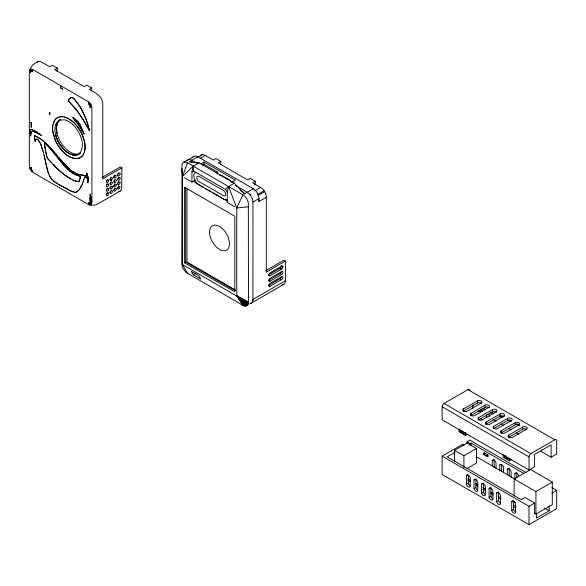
<?xml version="1.0" encoding="UTF-8"?>
<svg xmlns="http://www.w3.org/2000/svg" width="586" height="586" viewBox="0 0 586 586"><rect width="100%" height="100%" fill="white"/><g stroke="black" fill="none" stroke-linecap="round" stroke-linejoin="round"><path stroke-width="0.88" d="M49.766 112.387L49.817 114.607L49.729 112.226M191.871 162.586L191.871 160.256A8.014 4.629 60 0 0 186.963 160.696M480.41 412.441L480.417 409.885L482.937 408.427L485.42 409.555M184.385 177.719L191.944 182.078L191.959 171.793L193.219 166.124L198.991 162.791L234.319 183.191L244.355 193.922L253.328 188.743A8.014 4.629 60 0 1 258.997 198.551L258.997 201.459L266.293 197.248A8.014 4.629 60 0 0 264.638 191.659L264.081 190.772A8.014 4.629 60 0 0 260.631 187.432L252.639 182.817L255.284 181.294L255.284 184.495L254.397 185M234.319 183.191L228.547 186.524L227.287 192.193L227.265 202.47L234.825 206.836M60.6 87.871L60.607 85.629L60.739 87.878L62.892 89.197L60.6 87.871L60.607 85.629M102.03 177.507L120.408 166.893L121.917 167.764L121.639 189.249A8.028 4.637 60 0 1 118.826 191.432M458.977 429.062L458.97 431.677L465.299 435.354L467.02 434.358M460.259 431.699L460.266 430.249L464.046 432.446L464.039 433.896L460.259 431.699L461.519 430.249M465.306 432.739L465.299 435.354L465.775 432.798M486.717 417.825L486.732 414.419M489.237 416.346L489.244 413.811M503.044 454.516L503.037 457.124L509.366 460.801L511.087 459.812M504.326 457.146L504.334 455.696L505.586 455.696L504.326 457.146L508.106 459.343L508.113 457.893L504.334 455.696M509.373 458.193L509.366 460.801L509.842 458.245M31.248 122.584L31.205 127.382L31.205 122.547L30.377 122.371L31.205 122.547M90.207 194.376L90.119 201.525L90.207 194.376C90.933 196.771 94.302 206.777 88.303 204.397L32.911 172.416L29.923 168.849L29.322 166.197L29.322 71.704L30.369 69.382L32.911 69.639L88.303 101.62L91.284 105.18L91.892 107.831L91.892 202.324L90.119 194.039M75.279 174.577C62.739 168.197 56.674 154.089 46.536 144.793C42.91 139.893 45.019 148.61 45.386 150.434M44.551 143.651L44.565 143.233L46.235 154.272M89.24 203.445L89.673 204.88L89.709 203.547L89.065 202.844L88.303 204.397L89.24 203.445L89.065 202.844M88.303 179.638L87.775 182.393C87.922 180.246 87.402 176.115 84.794 176.965C87.797 176.137 87.849 180.268 87.871 182.341L88.142 181.155M107.231 183.77L106.506 185.63M118.555 177.228L117.383 179.47M32.127 170.292L31.695 170.284L31.534 171.31L32.127 170.292L32.377 170.951M29.915 130.854L30.692 135.915L30.992 132.985M34.838 140.017L34.479 135.52L34.559 138.618M89.673 102.726L89.35 104.476M248.479 302.83L248.332 202.793A8.014 4.629 60 0 0 242.86 194.786L187.469 162.805A8.014 4.629 60 0 0 181.997 164.49L181.799 263.48A8.014 4.629 60 0 0 187.469 273.296L242.86 305.277C244.999 306.961 248.479 305.731 248.479 302.83L182.436 264.528L182.436 176.591L181.799 168.255M86.589 174.02L86.735 173.126L87.959 176.767A12.262 7.083 60 0 1 88.237 178.408L88.112 180.81M86.735 173.126L86.567 174.342M30.75 134.531L31.124 132.429M30.765 168.204L29.923 168.849L31.205 168.189L31.205 169.618L30.369 169.735C32.186 170.328 31.461 166.812 29.593 167.948L31.285 168.057M73.023 117.683L77.806 121.705A20.832 12.028 60 0 1 79.103 123.404A19.433 11.222 60 0 1 79.879 124.54L84.025 133.872L78.377 124.62L72.84 117.764L74.796 118.592L77.931 121.632A20.832 12.028 60 0 1 79.227 123.331A19.433 11.222 60 0 1 80.004 124.466L84.025 133.872L79.235 125.616L72.964 117.691M34.786 139.278L35.307 141.534L35.578 140.354M35.307 141.534L35.504 140.911M281.368 265.663L281.368 266.41A1.78 1.026 -60 0 1 280.152 268.19L268.564 274.885L270.073 275.75L281.661 269.062A1.78 1.026 -60 0 0 282.877 267.282L282.877 266.535A1.78 1.026 -60 0 0 281.661 266.154L270.073 272.842A1.78 1.026 -60 0 0 268.813 275.024A1.78 1.026 -60 0 0 270.073 275.75M281.405 271.443L281.368 271.838A1.78 1.026 -60 0 1 280.152 273.618L268.564 280.313L270.073 281.185L281.661 274.49A1.78 1.026 -60 0 0 282.877 272.71L282.877 271.963A1.78 1.026 -60 0 0 281.661 271.582L270.073 278.277A1.78 1.026 -60 0 0 268.813 280.452A1.78 1.026 -60 0 0 270.073 281.185M32.523 71.477L32.076 71.411L32.713 71.778L32.472 70.364L31.534 69.163L31.893 70.261L30.267 72.246L29.593 70.276L30.772 71.009L30.413 71.353L29.593 70.276L30.772 71.009M90.273 106.366L90.119 107.831L89.878 104.227L90.837 104.293L90.273 106.366L90.845 105.605L91.621 106.088L90.845 105.605L90.947 107.282L90.72 105.934M88.845 104.066L88.303 101.62L88.764 103.019M44.734 143.021C52.879 149.24 62.892 167.64 74.429 174.181M88.882 104.205L88.303 101.62M31.263 167.515L31.205 169.618M86.662 174.291L86.428 174.98L86.625 174.547M30.003 130.334L29.835 132.341M35.482 140.413L35.768 139.549M44.639 143.072L45.269 143.489M90.119 105.7L90.347 104.14M118.577 173.038L117.383 175.104M118.577 181.763L117.383 183.836M107.253 179.572L106.359 181.426M107.253 188.304L106.506 189.996M230.488 181.499L229.859 180.114L222.028 175.61A2.483 1.428 0 0 0 219.633 175.236M114.783 179.77L113.918 181.426M111.01 181.953L109.831 183.836M57.098 123.954L56.505 128.253L57.098 133.242A19.638 11.339 60 0 0 59.647 140.215L60.563 141.907A19.455 11.237 60 0 0 63.823 146.588C67.119 150.419 71.573 154.125 76.883 154.125A19.455 11.237 60 0 0 80.15 153.217M30.267 72.246L31.893 70.261L30.267 72.246L30.567 71.031M55.531 125.228L55.201 126.561A19.917 11.5 60 0 0 55.201 132.802L55.531 134.516M83.988 133.835L83.673 133M90.119 202.866C90.002 200.368 90.596 204.91 90.193 202.61M79.689 179.484L79.952 178.84A49.305 28.465 60 0 0 80.377 177.177L80.487 176.291L78.671 175.91M35.57 139.959L36.061 139.109M79.777 179.433L79.081 181.147M83.959 179.323L84.794 176.965M79.608 179.975L78.802 181.543M83.329 181.155L84.054 179.265M68.584 99.745L68.108 100.88L73.221 106.169L78.971 113.611A82.86 47.84 60 0 1 84.648 122.379L89.314 130.29L84.772 122.306A82.86 47.84 60 0 0 79.095 113.538C76.861 108.469 70.474 104.55 68.364 100.059M187.469 162.805L182.436 176.591L193.219 166.124L193.724 171.105L225.522 189.461L227.287 192.193M31.029 132.48L31.498 131.652M88.991 129.836C89.182 128.927 86.318 119.273 84.78 116.262A47.158 27.227 60 0 0 81.703 109.89A44.25 25.55 60 0 0 79.359 105.854L74.136 98.924A10.753 6.204 60 0 0 73.462 98.338M82.692 182.876L83.424 181.096M83.798 153.51L84.457 152.016A22.942 13.244 60 0 0 84.457 141.131L82.421 134.978A22.986 13.273 60 0 0 79.22 129.052C75.308 123.36 69.807 117.537 62.577 116.753M53.245 123.25L54.469 120.562A23.015 13.288 60 0 1 58.49 117.229L61.259 116.643M29.908 130.385L30.157 129.931M110.988 190.86L109.831 192.552M82.033 184.465L82.78 182.817M82.121 184.414L80.678 187.271M242.86 194.786L236.773 207.964L236.773 295.901L242.86 305.277M29.454 70.217L32.677 64.9L37.709 61.757M81.447 185.887L79.982 188.472M83.923 153.444L83.117 154.785A22.92 13.229 60 0 1 79.095 158.117M32.472 70.364L32.911 69.639M106.652 194.2L106.996 193.644A1.641 0.945 -60 0 0 107.209 192.333M31.19 132.04L31.747 131.418M79.293 189.52L80.077 188.414M111.655 180.114L112.541 178.261L112.182 177.492L110.886 177.954L110.161 179.455L110.49 180.422L111.655 180.114L109.831 179.47M80.084 152.931C85.878 143.555 79.645 131.411 72.649 124.452M107.868 195.387L108.718 193.204A1.655 0.96 -60 0 0 107.868 192.713L106.388 194.728L106.718 195.687L107.868 195.387L107.406 195.673M68.459 99.818L68.877 99.349M79.381 189.468L77.462 191.41M110.146 179.243L110.988 177.067M68.752 99.422L69.207 98.946M484.19 452.802L483.054 454.187L486.834 456.369L487.97 456.435L487.97 454.985L484.19 452.802L484.19 453.535M486.834 456.369L487.97 454.985M79.037 181.323L78.253 181.77M30.326 71.675L29.593 70.276M35.805 139.336L36.251 138.999M69.082 99.019L69.551 98.573M78.692 190.362L77.008 191.703M86.054 175.324L86.442 175.06L85.754 175.456M79.278 153.722L80.201 152.858M58.585 120.863L59.398 120.071M58.842 120.716L59.647 119.925M80.311 152.712L78.641 154.089A19.455 11.237 60 0 1 75.374 154.997C70.064 154.997 65.61 151.283 62.314 147.46A19.455 11.237 60 0 1 59.054 142.779L58.139 141.087A19.653 11.346 60 0 1 56.051 135.857L55.655 134.443A19.587 11.31 60 0 0 60.08 144.72L64.804 150.39A19.426 11.215 60 0 0 68.789 153.378M225.522 189.461L228.547 186.524L236.773 207.964L248.523 206.777M69.426 98.646L69.91 98.25M117.383 188.194L118.328 187.102A1.641 0.945 -60 0 0 118.54 185.791M109.831 188.194L110.864 186.905A1.751 1.011 -60 0 0 111.01 186.311M89.453 203.078L90.837 204.646L89.819 203.459L90.295 204.851M69.785 98.316L70.276 97.965M90.325 203.379L91.284 204.28L90.354 203.364M78.37 154.367L79.403 153.657M78.641 181.667L78.736 181.609M70.152 98.038L71.001 97.554A6.263 3.619 60 0 1 71.858 97.364M113.457 177.353L114.644 175.998L114.761 174.884M113.457 190.435L114.702 188.882A1.582 0.908 -60 0 0 114.805 188.304M30.282 129.689L30.677 129.455M57.084 71.455L57.333 68.108L54.688 69.631L84.142 86.64L86.787 85.117L91.76 87.988L91.76 91.189M68.159 100.499L68.364 100.946M91.76 87.988L89.116 89.512C95.057 92.229 102.667 96.397 102.777 103.942L102.777 178.811L121.917 167.764M40.602 134.941L41.218 135.307L37.995 133.513M41.071 135.183L37.489 132.539M70.884 178.869L64.006 174.438L58.629 169.911L47.854 158.835L46.843 156.33M80.487 176.291L80.289 177.236A49.305 28.465 60 0 1 79.857 178.891M85.446 176.994L86.01 176.95M120.255 191.058L96.551 204.624L94.082 205.254L89.658 205.034M183.462 162.41L193.929 156.359M253.328 188.743L197.936 156.762L188.956 161.941L198.991 162.791M197.577 157.165L201.789 154.814A8.014 4.629 60 0 1 205.239 155.451L213.231 160.066L215.875 158.542L220.849 161.414L220.849 164.615M200.126 158.403L205.239 155.451M200.844 163.802L203.979 161.992L235.447 180.166L231.529 182.429M202.39 165.025L203.811 164.205L217.662 172.203L217.662 174.02M193.519 170.892L191.959 171.793L193.724 171.105M220.849 161.414L218.204 162.937L247.666 179.946L250.31 178.422L255.284 181.294M191.944 182.078L195.35 180.107M216.234 173.024L217.662 172.203M254.785 190.809L260.631 187.432M250.097 194.75L250.727 194.391M257.51 194.567L264.081 190.772M258.067 195.453L264.638 191.659M250.097 303.489A8.014 4.629 60 0 0 252.932 299.461L252.932 202.053L258.997 198.551M184.385 262.748L234.825 291.865L234.825 216.271L184.385 187.154L184.385 262.748L185.645 262.023L235.294 290.685M193.329 274.768L200.881 279.126L198.749 275.662L191.197 271.296L193.329 274.768L195.966 273.244M265.553 270.805L283.924 260.199L285.433 261.07L285.433 280.65A8.072 4.659 60 0 1 281.939 284.708M285.433 261.07L266.293 272.116L266.293 197.248M281.368 276.174L281.368 276.929A1.78 1.026 -60 0 1 280.152 278.709L268.564 285.397L270.073 286.268L281.661 279.581A1.78 1.026 -60 0 0 282.877 277.801L282.877 277.046A1.78 1.026 -60 0 0 281.661 276.673L270.073 283.36A1.78 1.026 -60 0 0 268.813 285.543A1.78 1.026 -60 0 0 270.073 286.268M285.433 280.65L252.932 299.417A8.072 4.659 60 0 1 250.105 303.475M251.277 303.101L283.778 284.335M467.943 389.639L554.81 439.793A2.674 1.546 -60 0 1 556.7 440.884L556.7 453.967L551.096 457.205L551.096 444.847L534.608 454.37L534.608 466.727L529.004 469.957L442.13 419.803L442.13 406.721A2.674 1.546 -60 0 1 444.02 403.454L467.943 389.639A2.674 1.546 -60 0 1 469.576 389.785M481.582 403.41A2.674 1.546 0 0 0 477.385 403.087L463.533 411.079A2.674 1.546 0 0 1 463.533 408.903L477.385 400.905A2.674 1.546 0 0 1 481.157 400.905A2.674 1.546 0 0 1 481.157 403.087L467.313 411.079A2.674 1.546 0 0 1 463.533 411.079A2.674 1.546 0 0 0 463.108 411.401M489.142 407.768A2.674 1.546 0 0 0 484.937 407.446L471.085 415.445A2.674 1.546 0 0 1 471.085 413.262L484.937 405.27A2.674 1.546 0 0 1 488.717 405.27A2.674 1.546 0 0 1 488.717 407.446L474.865 415.445A2.674 1.546 0 0 1 471.085 415.445A2.674 1.546 0 0 0 470.661 415.76M478.645 417.628L492.489 409.629A2.674 1.546 0 0 1 496.269 409.629A2.674 1.546 0 0 1 496.269 411.812L482.417 419.803A2.674 1.546 0 0 1 478.645 419.803L478.645 417.628A2.674 1.546 0 0 0 478.645 419.803L492.489 411.812A2.674 1.546 0 0 1 496.694 412.126M504.246 416.492A2.674 1.546 0 0 0 500.048 416.17L486.197 424.169A2.674 1.546 0 0 1 486.197 421.986L500.048 413.987A2.674 1.546 0 0 1 503.821 413.987A2.674 1.546 0 0 1 503.821 416.17L489.969 424.169A2.674 1.546 0 0 1 486.197 424.169A2.674 1.546 0 0 0 485.772 424.484M551.961 487.574L556.7 490.314L556.7 508.633L529.004 524.624L442.13 474.47L442.13 456.15L462.588 444.335L464.163 445.25M466.998 443.492L466.998 441.793L469.826 440.159L525.898 472.528M493.749 426.344L507.601 418.353A2.674 1.546 0 0 1 511.373 418.353A2.674 1.546 0 0 1 511.373 420.528L497.529 428.527A2.674 1.546 0 0 1 493.749 428.527L493.749 426.344A2.674 1.546 0 0 0 493.749 428.527L507.601 420.528A2.674 1.546 0 0 1 511.798 420.851M454.472 461.241L454.472 450.334L467.057 443.067L476.499 448.517L476.499 463.057L467.057 468.507M454.904 452.407L447.169 456.875L521.196 499.616L524.91 497.47L534.608 503.066L534.608 513.468M466.998 441.793L470.14 443.609L471.085 443.067L523.855 473.532M519.357 425.209A2.674 1.546 0 0 0 515.153 424.894L501.301 432.886L501.301 430.71L515.153 422.711A2.674 1.546 0 0 1 518.932 422.711A2.674 1.546 0 0 1 518.932 424.894L505.081 432.886A2.674 1.546 0 0 1 501.301 432.886A2.674 1.546 0 0 0 500.876 433.208M454.472 450.334L463.914 455.783L476.499 448.517M526.484 429.252A2.674 1.546 0 0 0 522.705 429.252L508.86 437.251A2.674 1.546 0 0 1 508.86 435.068L522.705 427.077A2.674 1.546 0 0 1 526.484 427.077A2.674 1.546 0 0 1 526.484 429.252L512.633 437.251A2.674 1.546 0 0 1 508.86 437.251A2.674 1.546 0 0 0 508.436 437.566M466.419 475.539A2.893 1.67 60 0 1 468.309 475.173A2.893 1.67 60 0 1 470.192 477.715L470.192 486.439A2.893 1.67 60 0 1 468.309 486.805A2.893 1.67 60 0 1 466.419 484.256L466.419 475.539L467.679 474.807M492.225 465.87L492.225 460.633L494.115 459.541L494.115 467.394M466.419 484.256L468.309 483.172L468.309 475.319M473.971 479.897A2.893 1.67 60 0 1 475.861 479.531A2.893 1.67 60 0 1 477.751 482.08L477.751 490.797A2.893 1.67 60 0 1 475.861 491.163A2.893 1.67 60 0 1 473.971 488.621L473.971 479.897L474.916 479.355M499.785 471.1L499.785 464.998L501.037 464.266M529.004 469.957L529.004 456.875A2.674 1.546 -60 0 1 530.894 453.608L554.81 439.793M473.971 488.621L475.861 487.53L475.861 478.806M481.524 484.256A2.893 1.67 60 0 1 483.413 483.897A2.893 1.67 60 0 1 485.303 486.439L485.303 495.163A2.893 1.67 60 0 1 483.413 495.522A2.893 1.67 60 0 1 481.524 492.98L481.524 484.256L483.413 483.164M507.337 474.594L507.337 469.357L508.597 468.632M481.524 492.98L483.413 491.888L483.413 484.043M489.083 488.621A2.893 1.67 60 0 1 490.965 488.255A2.893 1.67 60 0 1 492.855 490.797L492.855 499.521A2.893 1.67 60 0 1 491.368 500.07L490.965 499.887A2.893 1.67 60 0 1 489.083 497.346L489.083 488.621L490.343 487.896M514.889 478.952L514.889 473.715L516.779 472.631M514.149 496.1L514.149 478.974L530.513 469.525L552.29 482.102L552.29 504.634L535.926 514.083L534.359 513.182M489.083 497.346L490.965 496.254L490.965 487.53M496.635 492.98A2.893 1.67 60 0 1 498.525 492.621A2.893 1.67 60 0 1 500.415 495.163L500.415 503.887A2.893 1.67 60 0 1 498.92 504.429L498.525 504.246A2.893 1.67 60 0 1 496.635 501.704L496.635 492.98L498.525 491.888M496.635 501.704L498.525 500.612L498.525 492.76M511.739 501.704A2.893 1.67 60 0 1 513.629 501.338A2.893 1.67 60 0 1 515.519 503.887L515.519 512.603A2.893 1.67 60 0 1 513.629 512.97A2.893 1.67 60 0 1 511.739 510.428L511.739 501.704L513.629 500.612M514.149 478.974L535.926 491.551L552.29 482.102M511.739 510.428L513.629 509.337L513.629 501.484M442.13 456.15L529.004 506.304L534.608 503.066M551.8 493.141L556.7 490.314M549.207 505.85L549.207 510.772L536.49 518.119L536.49 513.197M76.561 191.952L77.103 191.644M70.518 97.803L70.877 97.62A6.263 3.619 60 0 1 71.734 97.437L73.184 97.95A9.017 5.208 60 0 1 73.587 98.265A10.753 6.204 60 0 1 74.261 98.851L79.484 105.78A44.25 25.55 60 0 1 81.82 109.816A47.158 27.227 60 0 1 84.904 116.189L87.351 122.664L89.314 130.29M77.374 154.843L78.495 154.301M76.129 192.157L76.649 191.9M31.659 131.476L32.706 131.213M201.789 154.814L201.232 155.056A8.014 4.629 60 0 0 200.331 155.891M89.878 203.606L88.816 202.881M75.748 192.289L76.224 192.105M89.724 104.689L90.178 104.55M77.499 154.777L75.133 155.297M41.123 135.359L40.771 135.161M30.582 129.506L31.051 129.367M75.44 192.34L75.843 192.237M31.966 131.337L32.97 131.227M89.065 104.308L89.438 104.257M76.414 155.085L72.649 155.063M59.772 116.87L62.702 116.687M77.938 158.403C69.58 159.546 62.819 152.521 58.49 146.222A22.883 13.214 60 0 1 55.289 140.296L52.865 132.136A22.949 13.251 60 0 1 52.865 124.818L54.593 120.489A23.015 13.288 60 0 1 58.615 117.156M76.444 158.63L79.22 158.052A22.92 13.229 60 0 0 83.241 154.711M85.241 175.529L85.615 175.448M85.329 175.478L84.487 175.507M35.424 141.482L35.101 140.618M30.955 129.425L32.413 129.645M84.992 175.47L79.813 174.745M74.964 192.311L75.535 192.289M89.878 104.227L90.837 104.293M84.091 175.404L78.568 174.43M71.902 97.444L73.06 98.023M74.041 155.195L72.774 154.99A19.426 11.215 60 0 1 64.775 150.368M75.133 158.513C67.976 157.495 62.497 151.869 58.615 146.148A22.883 13.214 60 0 1 55.414 140.222L52.989 132.062A22.949 13.251 60 0 1 52.989 124.745M32.875 131.279L36.757 132.729M74.378 192.215L75.052 192.259M78.106 181.719L72.964 180.049M31.417 129.44L33.021 129.938M33.153 131.323L37.621 133.198M74.466 192.157L73.682 192.04A40.734 23.521 60 0 1 71.001 191.109L59.186 184.81M79.579 176.078L76.055 175.002M64.079 117.002C70.532 118.68 75.477 123.756 79.095 129.125A22.986 13.273 60 0 1 82.296 135.051L84.333 141.197A22.942 13.244 60 0 1 84.333 152.089M36.662 139.072L38.266 139.929M78.663 174.379L76.305 173.639M76.744 181.462C67.339 178.298 59.713 171.552 52.982 164.476M77.909 175.588L75.184 174.628M36.955 139.153C41.005 141.526 41.364 147.196 42.954 151.195M77.506 174.013L71.675 171.061M34.391 135.578L40.903 139.036M490.086 412.478L493.419 413.936M499.257 416.485L501.755 417.576M507.593 420.133L510.933 421.583M516.764 424.139L519.269 425.231M491.229 412.178L493.712 413.298M499.514 415.921L502.832 417.422M508.633 420.045L511.124 421.166M516.925 423.788L518.588 424.535M493.119 498.92L492.855 498.796A2.893 1.67 60 0 1 490.965 496.254M500.671 503.279L500.415 503.154A2.893 1.67 60 0 1 498.525 500.612M35.321 135.959C44.573 140.157 51.15 148.273 57.457 155.957M32.926 129.989L35.57 131.301M243.6 305.643L236.773 295.901L248.523 302.002M33.71 130.4L37.101 132.18M75.308 173.09L71.77 171.002A14.049 8.109 60 0 1 70.152 169.735L58.827 157.781M37.086 133.007L40.617 134.963M478.183 410.793L480.549 412.148M57.333 68.108L52.359 65.236L49.715 66.76L40.83 61.713A8.079 4.666 60 0 0 38.39 61.471A8.153 4.71 60 0 0 37.138 62.204M191.871 160.256L197.16 163.311M235.579 185.491L247.27 192.245A8.014 4.629 60 0 1 252.932 202.053M240.333 190.23L242.626 191.556A4.454 2.571 60 0 1 244.853 193.907M193.197 181.352L227.742 201.291M203.738 187.718L199.006 184.986A7.354 4.241 60 0 1 193.988 177.639A7.354 4.241 60 0 1 196.405 172.284M205.32 188.626L210.843 191.82M212.418 192.728L223.471 199.108A7.354 4.241 60 0 0 227.141 199.474M281.405 266.015L282.913 266.886M280.152 268.19L281.661 269.062M280.152 273.618L281.661 274.49M280.152 278.709L281.661 279.581M493.134 419.444L496.254 421.246M500.942 423.942L503.279 425.297M508.743 428.447L511.087 429.794M516.552 432.944L518.888 434.299M551.096 457.205L541.405 451.608L541.405 449.843M481.201 418.865L480.41 418.411L482.776 419.788M444.02 403.454L530.894 453.608M442.13 406.721L529.004 456.875M235.447 289.997L186.971 262.015L186.971 188.787M484.19 454.26L487.97 456.435M476.411 456.75L514.962 479.011M544.738 508.194L549.207 510.772M514.149 501.506L515.695 502.4M467.943 478.901L470.302 480.264M475.81 483.443L478.169 484.805M482.893 487.53L485.252 488.892M490.76 492.079L493.119 493.441M498.627 496.62L500.986 497.983M513.578 505.249L515.936 506.612M467.943 480.352L470.302 481.721M475.81 484.9L478.169 486.263M482.893 488.988L485.252 490.35M490.76 493.529L493.119 494.892M498.627 498.071L500.986 499.433M513.578 506.707L515.936 508.069M482.937 408.427L485.303 409.812M480.417 409.885L482.783 411.262M36.31 131.821L40.17 134.472M244.325 305.899L236.773 295.901L248.332 303.585M57.853 183.85C47.906 179.433 46.909 167.97 44.858 158.674M245.029 306.031L236.773 295.901L248.098 304.259M41.379 139.49L48.528 145.841L66.782 166.505A78.707 45.444 60 0 0 69.536 169.186M53.15 180.488L57.758 183.909L71.096 191.058A40.734 23.521 60 0 0 73.77 191.981M245.695 306.031L236.773 295.901L247.768 304.837M246.31 305.914L236.773 295.901L247.358 305.313M52.366 179.668L50.506 177.617L49.019 174.775M236.773 295.901L246.867 305.672M64.68 150.463L59.962 144.793A19.587 11.31 60 0 1 55.538 134.516M90.222 202.053L91.621 203.76L90.119 202.331M51.246 162.49L47.254 157.971M38.405 140.259L39.716 142.295M182.436 264.528L187.469 273.296M40.324 143.255L43.049 151.144A86.171 49.751 60 0 1 43.855 154.33L44.397 157.092M86.64 173.185L87.871 176.818A12.262 7.083 60 0 1 88.142 178.459L88.208 179.301M89.182 203.086L89.673 204.88M30.787 135.864L29.967 132.7M48.411 173.456L44.162 155.605M31.534 69.163L31.849 70.386M47.166 158.03L45.869 152.228M90.119 198.068L90.947 201.782L90.163 198.244M56.52 131.674L56.849 133.403L56.256 128.4L56.849 124.1A19.55 11.288 60 0 1 57.889 121.807M114.761 183.608L114.453 185.117A1.758 1.011 -60 0 1 113.457 186.077M535.926 491.551L535.926 514.083M529.004 506.304L529.004 524.624M522.705 427.077L522.705 429.252M516.779 473.503L516.779 477.861M515.153 422.711L515.153 424.894M511.117 477.641L511.117 471.54A2.893 1.67 60 0 0 509.227 468.99A2.893 1.67 60 0 0 507.337 469.357M509.227 468.265L509.227 476.118M508.86 435.068L508.86 437.251M507.601 418.353L507.601 420.528M503.557 472.411L503.557 467.174A2.893 1.67 60 0 0 501.667 464.632A2.893 1.67 60 0 0 499.785 464.998M501.667 464.779L501.667 471.759M500.048 413.987L500.048 416.17M496.005 468.925L496.005 462.815A2.893 1.67 60 0 0 494.115 460.274A2.893 1.67 60 0 0 492.225 460.633M492.489 409.629L492.489 411.812M486.197 421.986L486.197 424.169M484.937 405.27L484.937 407.446M477.385 400.905L477.385 403.087M472.975 404.787L472.975 408.303M471.085 413.262L471.085 415.445M471.085 443.067L471.085 445.756M470.14 443.609L470.14 445.309M463.914 455.783L463.914 467.599M463.533 408.903L463.533 411.079M203.979 161.992L203.979 164.9M185.645 187.337L185.645 262.023M469.767 390.203A2.674 1.546 -60 0 1 469.826 390.73M501.301 432.886A2.674 1.546 0 0 1 501.301 430.71M514.889 473.715A2.893 1.67 60 0 1 516.779 473.356A2.893 1.67 60 0 1 518.669 475.898M515.914 512.061A2.893 1.67 60 0 1 513.629 509.337M485.303 494.438A2.893 1.67 60 0 1 483.413 491.888M470.192 485.713A2.893 1.67 60 0 1 468.309 483.172M477.751 490.072A2.893 1.67 60 0 1 475.861 487.53M193.028 157.195A8.014 4.629 60 0 1 197.936 156.762M258.8 199.658A8.014 4.629 60 0 1 258.997 201.459M106.681 194.134A1.641 0.945 -60 0 1 106.388 194.457M57.135 124.093A19.455 11.237 60 0 1 58.864 120.87M56.586 132.004A19.917 11.5 60 0 1 56.586 125.763L56.915 124.43A19.587 11.31 60 0 1 60.343 119.742M72.686 124.466A19.426 11.215 60 0 0 64.68 119.844L59.962 120.064A19.587 11.31 60 0 0 55.538 125.236M116.314 180.451C116.38 181.448 114.959 183.44 114.021 182.297L114.175 180.847L115.12 179.756L115.962 179.682L116.314 180.451M120.086 178.269L119.61 179.631L118.438 180.488C116.87 180.18 118.116 177.719 119.2 177.448A1.633 0.945 -60 0 1 119.991 177.8L120.086 178.269M116.292 189.007L115.713 190.714L114.175 191.241L114.08 189.769L114.812 188.707L115.838 188.355L116.292 189.007M108.762 184.81L108.285 186.172L107.106 187.029C105.202 186.714 107.436 182.854 108.659 184.341L108.762 184.81M110.183 192.355L110.739 193.585A1.758 1.011 -60 0 0 112.182 192.53L112.497 191.021C111.662 189.725 110.344 191.41 110.183 192.355M110.307 183.228L110.49 184.788L111.655 184.473L112.541 182.627L111.655 181.806A1.758 1.018 -60 0 0 110.307 183.228M116.314 184.817C116.372 185.821 114.973 187.784 114.021 186.656C113.538 185.528 115.12 183.162 116.211 184.348L116.314 184.817M120.086 173.903C120.189 174.95 118.562 177.038 117.735 175.624L117.72 175.097A1.604 0.93 -60 0 1 118.738 173.331L119.2 173.082A1.685 0.974 -60 0 1 120.086 173.903M112.541 186.993L111.655 188.831L110.307 188.97L110.183 187.989L111.186 186.414L111.941 186.143L112.541 186.993M108.732 180.642C108.747 181.638 107.172 183.528 106.403 182.165L107.406 179.873L108.505 179.763L108.732 180.642M108.732 189.366L108.285 190.531L107.106 191.388C105.48 191.051 106.872 188.296 108.161 188.318L108.732 189.366M120.064 182.825L119.61 183.989L118.438 184.846C116.687 184.524 118.423 181.147 119.837 181.946L120.064 182.825M114.175 176.489L113.962 177.8L114.812 178.291L116.057 177.067L116.27 175.756L115.427 175.265L114.175 176.489M117.947 187.395L117.735 187.996A1.699 0.982 -60 0 0 118.042 189.146L119.346 188.685L120.049 186.663L119.2 186.172L117.947 187.395M223.471 190.516L199.006 176.393A3.172 1.831 60 0 0 196.764 177.69A3.172 1.831 60 0 0 199.006 181.572L223.471 195.695A3.172 1.831 60 0 0 225.713 194.398A3.172 1.831 60 0 0 223.471 190.516M209.554 232.232A14.071 8.123 60 0 0 224.475 250.801A14.071 8.123 60 0 0 224.475 230.899A14.071 8.123 60 0 0 209.554 232.232"/></g></svg>
